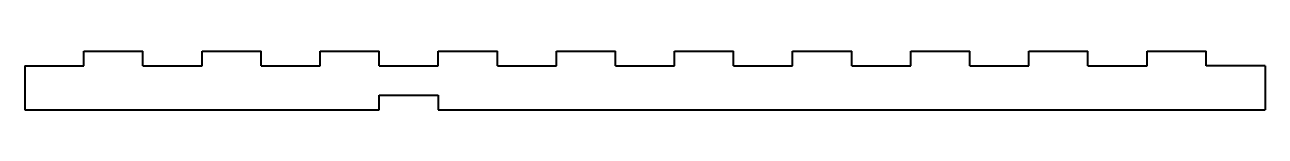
# Model space of a CAD drawing. Header units: inches. Extents: x -84 to 84, y -4 to 4.
import ezdxf

# ---------------------------------------------------------------- set-up
doc = ezdxf.new("R2010")
doc.units = ezdxf.units.IN
doc.header["$MEASUREMENT"] = 0
doc.layers.add('Visible', color=7, linetype='Continuous', lineweight=40)

msp = doc.modelspace()

# ---------------------------------------------------------------- linework, layer by layer
at = {"layer": 'Visible'}
for p, q in [((-76, 4), (-68, 4)), ((-76, 2), (-76, 4)), ((-68, 2), (-68, 4)), ((-60, 4), (-52, 4)), ((-60, 2), (-60, 4)), ((-52, 2), (-52, 4)), ((-44, 4), (-36, 4)), ((-44, 2), (-44, 4)), ((-36, 2), (-36, 4)), ((-28, 4), (-20, 4)), ((-28, 2), (-28, 4)), ((-20, 2), (-20, 4)), ((-12, 4), (-4, 4)), ((-12, 2), (-12, 4)), ((-4, 2), (-4, 4)), ((4, 4), (12, 4)), ((4, 2), (4, 4)), ((12, 2), (12, 4)), ((20, 4), (28, 4)), ((20, 2), (20, 4)), ((28, 2), (28, 4)), ((36, 4), (44, 4)), ((36, 2), (36, 4)), ((44, 2), (44, 4)), ((52, 4), (60, 4)), ((52, 2), (52, 4)), ((60, 2), (60, 4)), ((68, 4), (76, 4)), ((68, 2), (68, 4)), ((76, 2), (76, 4)), ((-84, 2), (-76, 2)), ((-84, 2), (-84, -4)), ((-68, 2), (-60, 2)), ((-52, 2), (-44, 2)), ((-36, 2), (-28, 2)), ((-20, 2), (-12, 2)), ((-4, 2), (4, 2)), ((12, 2), (20, 2)), ((28, 2), (36, 2)), ((44, 2), (52, 2)), ((60, 2), (68, 2)), ((84, 2), (76, 2)), ((84, 2), (84, -4)), ((-36, -4), (-36, -2)), ((-36, -2), (-28, -2)), ((-28, -2), (-28, -4)), ((-84, -4), (-36, -4)), ((-28, -4), (84, -4))]:
    msp.add_line(p, q, dxfattribs=at)

doc.saveas('drawing.dxf')
